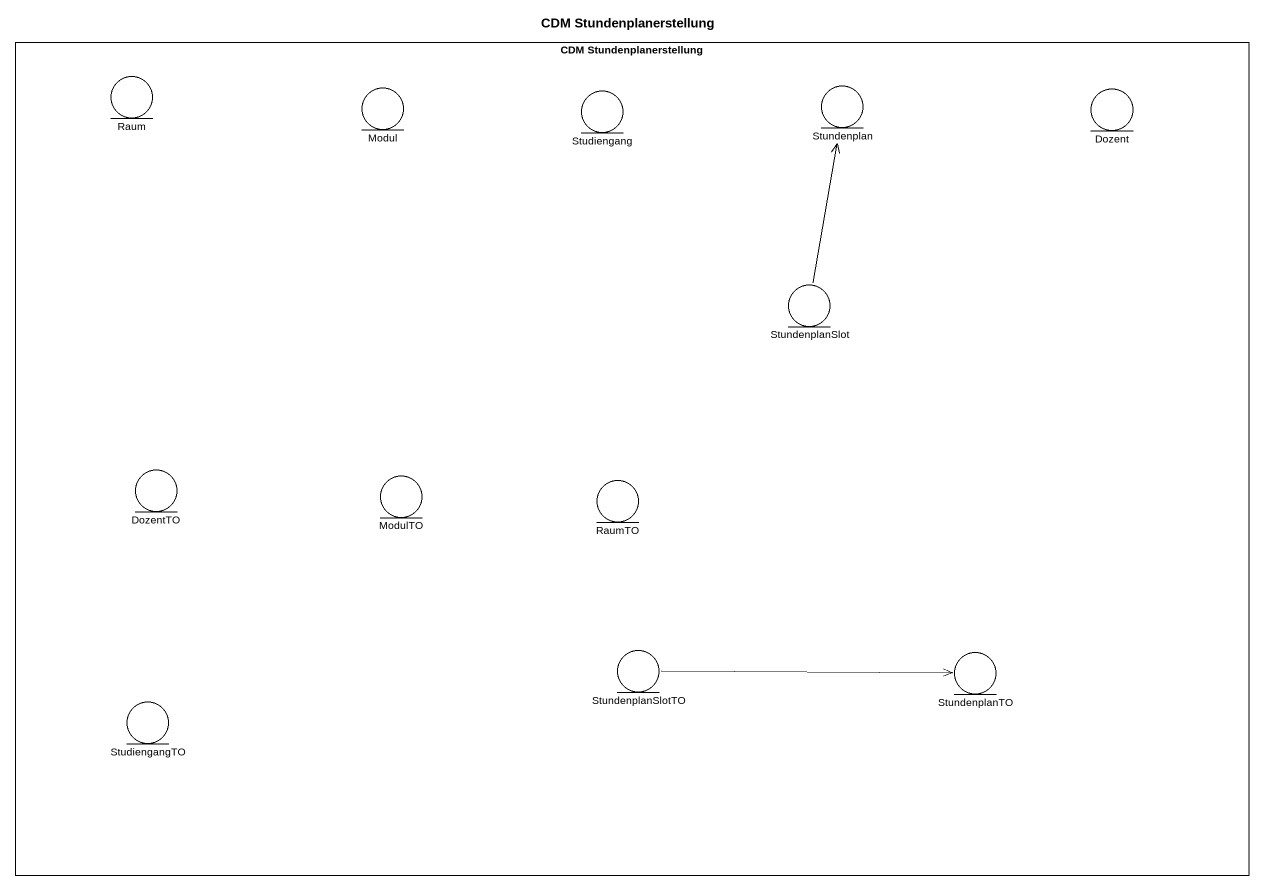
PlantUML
@startuml
title CDM Stundenplanerstellung
rectangle "CDM Stundenplanerstellung" as CDM_Stundenplanerstellung {
  entity Raum
  entity Modul
  entity Stundenplan
  entity Dozent
  entity Studiengang
  entity StundenplanSlot
  entity DozentTO
  entity ModulTO
  entity RaumTO
  entity StundenplanSlotTO
  entity StundenplanTO
  entity StudiengangTO
}
StundenplanSlot -up-> Stundenplan
StundenplanSlotTO -right-> StundenplanTO
@enduml
